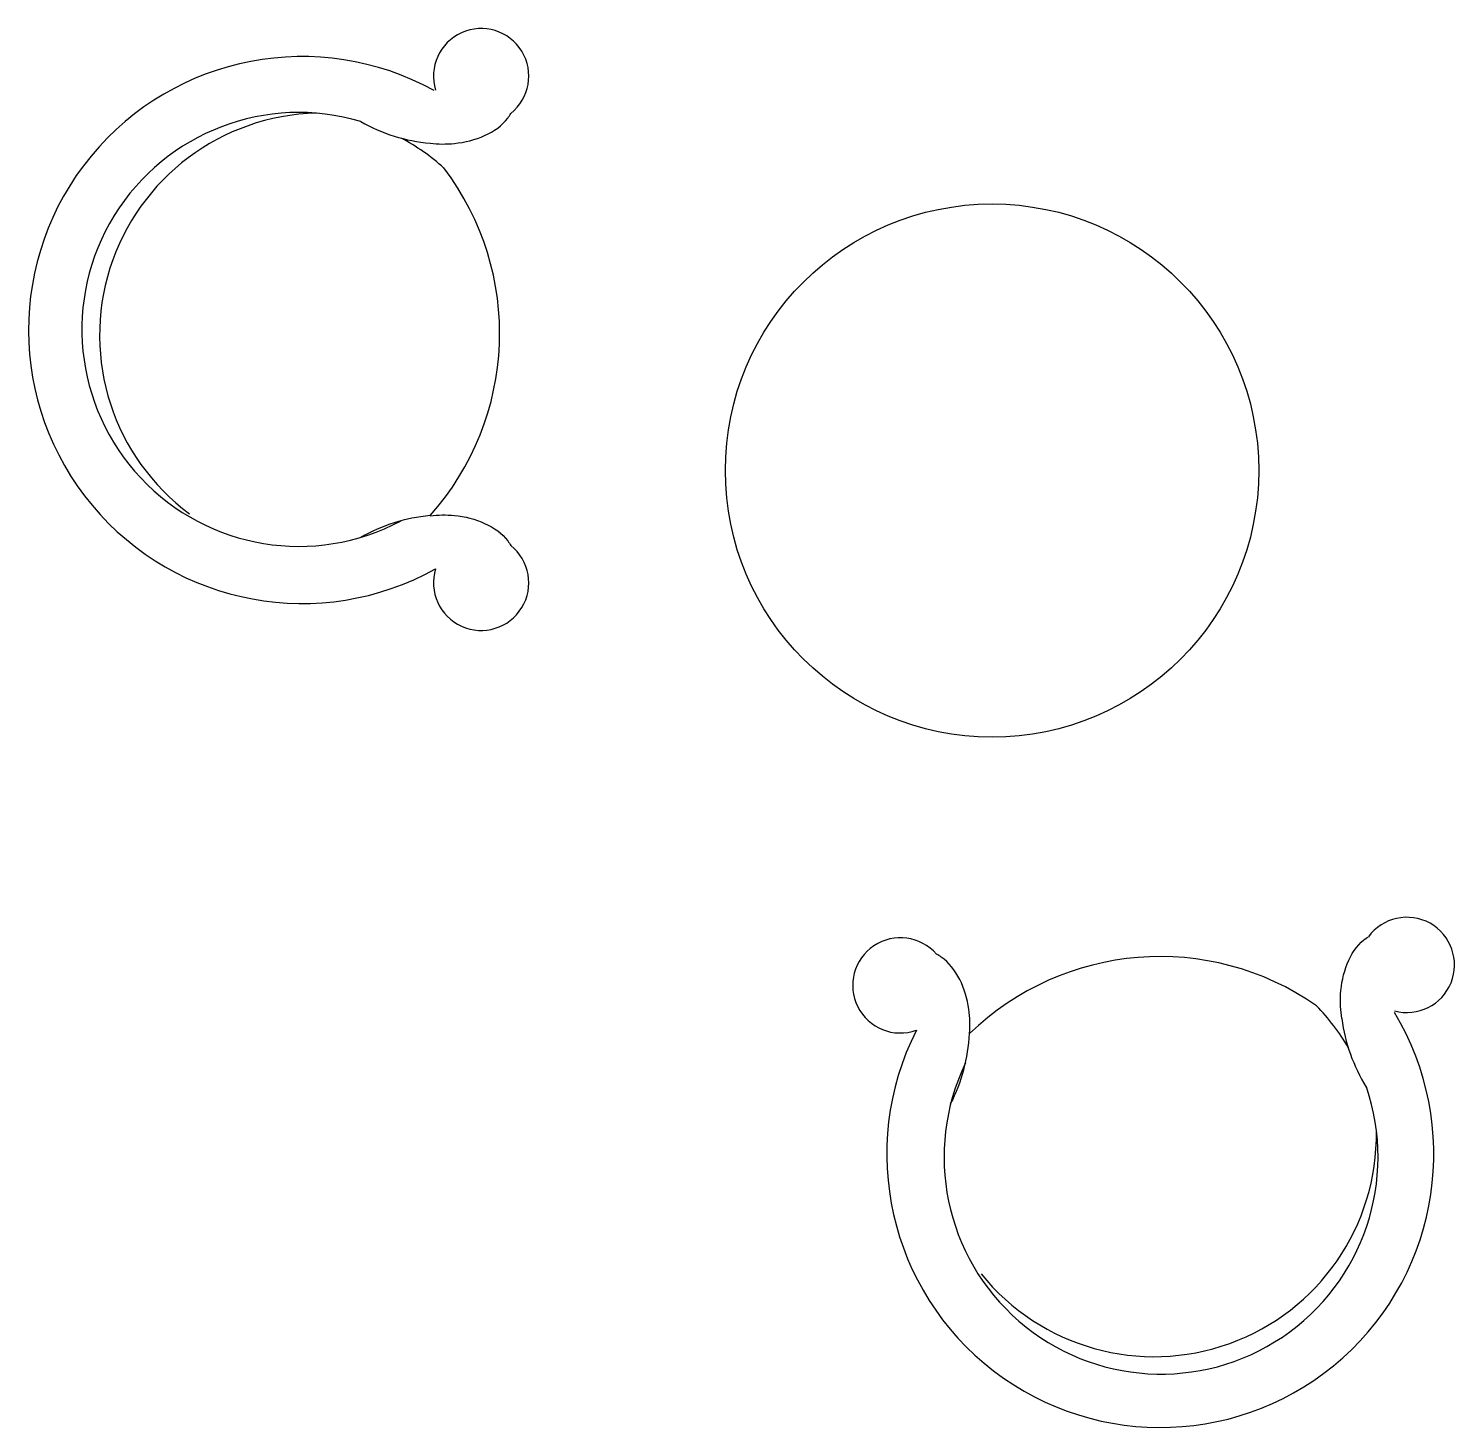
# Model space of a CAD drawing. Header units: millimetres. Extents: x -367 to -207, y 1376 to 1534.
import ezdxf

# ---------------------------------------------------------------- set-up
doc = ezdxf.new("R2010")
doc.units = ezdxf.units.MM

msp = doc.modelspace()

# ---------------------------------------------------------------- linework, layer by layer
msp.add_circle((-259.09, 1484.14), 30)
for centre, radius, start, end in [((-316.56, 1528.52), 5.36, 308.5382, 197.1918), ((-336.7, 1499.95), 30.77, 61.1287, 299.2161), ((-337.06, 1500.02), 24.41, 73.4373, 298.0788), ((-334.48, 1499.36), 25, 91.4153, 233.4932), ((-320.52, 1540.3), 19.42, 240.4314, 264.7273), ((-337.06, 1500.02), 24.41, 48.0659, 61.9212), ((-345.26, 1499.57), 30.78, 318.2237, 37.2108), ((-320.52, 1459.73), 19.42, 95.2727, 119.5686), ((-316.56, 1471.51), 5.36, 162.8082, 51.4618), ((-212.43, 1428.51), 5.36, 255.1204, 143.7741), ((-269.4, 1426.21), 5.36, 40.8504, 289.504), ((-240.2, 1398.67), 30.78, 55.1015, 134.0885), ((-240.16, 1407.23), 30.77, 153.0961, 31.1835), ((-240.08, 1406.88), 24.41, 30.3911, 44.2463), ((-200.5, 1425.03), 19.42, 187.5849, 211.8808), ((-281.01, 1421.78), 19.42, 332.7436, 357.0395), ((-240.08, 1406.88), 24.41, 154.2334, 18.8749), ((-240.85, 1409.43), 25, 218.819, 0.8969)]:
    msp.add_arc(centre, radius, start, end)
for points in [[(-322.3, 1520.97), (-321.41, 1520.87), (-318.25, 1520.8), (-314.56, 1522.22), (-313.32, 1524.15), (-313.22, 1524.33)], [(-322.3, 1479.06), (-321.41, 1479.16), (-318.25, 1479.23), (-314.56, 1477.81), (-313.32, 1475.88), (-313.22, 1475.7)], [(-219.74, 1422.47), (-219.88, 1423.36), (-220.08, 1426.51), (-218.81, 1430.26), (-216.93, 1431.57), (-216.75, 1431.68)], [(-261.62, 1420.78), (-261.55, 1421.67), (-261.61, 1424.83), (-263.18, 1428.46), (-265.16, 1429.62), (-265.34, 1429.71)]]:
    msp.add_open_spline(points, degree=3, knots=[51.461405, 51.461405, 51.461405, 51.461405, 54.159492, 60.805283, 61.472003, 61.472003, 61.472003, 61.472003])

doc.saveas('drawing.dxf')
